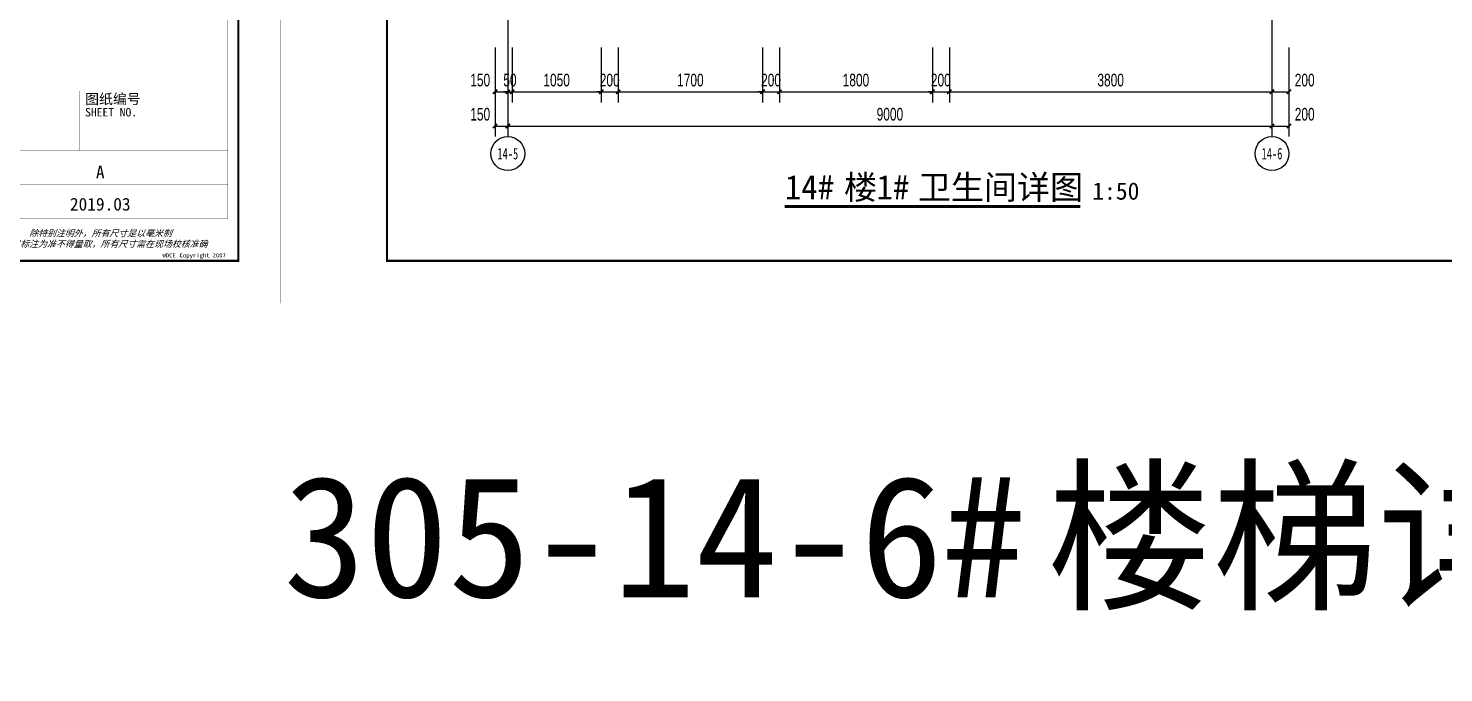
# Model space of a CAD drawing. Extents: x -26219 to 315419, y -160410 to -120810.
# Drawn here: x 228344 to 245013, y -160410 to -152825 of the extents above; entities that cross this region are included whole.
import ezdxf
from ezdxf.enums import TextEntityAlignment as Align
from ezdxf.xclip import XClip

# ---------------------------------------------------------------- set-up
doc = ezdxf.new("R2010")
doc.units = 0
doc.header["$LTSCALE"] = 1000
doc.header["$MEASUREMENT"] = 0
doc.header["$XCLIPFRAME"] = 0
doc.linetypes.add('104-14# 核心筒$2$DOTE', pattern=[2.42, 2, -0.2, 0.02, -0.2])
for name, color, linetype in [('01-标注_尺寸', 124, 'Continuous'), ('02-TEXT_标注', 130, 'Continuous'), ('104-14# 核心筒$2$01-标注_轴线坐标', 132, 'Continuous'), ('104-14# 核心筒$2$A_AXIS-轴线', 36, '104-14# 核心筒$2$DOTE'), ('104-14# 核心筒$2$AXIS_TEXT', 7, 'Continuous'), ('DIM_SYMB', 3, 'Continuous'), ('建-标注-文本', 254, 'Continuous')]:
    doc.layers.add(name, color=color, linetype=linetype)
doc.styles.add('104-14# 核心筒$3$_TCH_AXIS', font='STXIHEI_0.TTF', dxfattribs={"width": 0.75})
doc.styles.add('_TCH_DIM_T3', font='ros.shx', dxfattribs={"width": 0.705882, "bigfont": 'jd.shx'})
doc.styles.get("Standard").update_dxf_attribs({"font": 'STXIHEI_0.TTF'})
doc.styles.add('图签信息$0$华文细黑', font='STXIHEI_0.TTF', dxfattribs={"height": 10})
doc.dimstyles.new('_TCH_ARCH&&50', dxfattribs={"dimtxt": 148.75, "dimasz": 50, "dimexe": 125, "dimexo": 150, "dimgap": 63.125, "dimtad": 1, "dimdec": 0, "dimzin": 0, "dimdsep": 46, "dimtxsty": '_TCH_DIM_T3', "dimblk": 'ARCHTICK', "dimcen": 0.09, "dimclrt": 7, "dimazin": 2, "dimtfac": 1, "dimtdec": 0, "dimtix": 1, "dimtmove": 2, "dimatfit": 3, "dimfxl": 0, "dimtolj": 1, "dimtzin": 0, "dimarcsym": 0})

# ---------------------------------------------------------------- blocks, each defined once
blk = doc.blocks.new('图框-A1+1-4')
at = {"const_width": 0.05}
blk.add_lwpolyline([(0, 0), (1051, 0), (1051, 594), (0, 594)], close=True, dxfattribs=at)
blk = doc.blocks.new('图框-A1')
for points, const_width in [([(0, 0), (841, 0), (841, 594), (0, 594)], 0.05), ([(766, 584), (25, 584), (25, 10), (766, 10)], 0.5)]:
    blk.add_lwpolyline(points, close=True, dxfattribs=dict(const_width=const_width))
blk = doc.blocks.new('图签信息$0$WDCE Copyright200X')
at = {"const_width": 0.016}
blk.add_lwpolyline([(-10.6, 1.26, 1), (-11.4, 1.26, 1)], format="xyb", close=True, dxfattribs=at)
at = {"style": '图签信息$0$华文细黑'}
for s, p in [('WDCE ', (-11.46, 0.5)), ('     Copyright ', (-3.51, 0.5))]:
    blk.add_text(s, height=1, dxfattribs=at).set_placement(p, align=Align.BOTTOM_RIGHT)
blk.add_text('c', height=0.6, dxfattribs=at).set_placement((-11.04, 1.35), align=Align.MIDDLE_CENTER)
blk.add_attdef('200X', text='', height=1, dxfattribs=at).set_placement((-0.45, 0.5), align=Align.BOTTOM_RIGHT)
blk = doc.blocks.new('图签信息')
at = {"const_width": 0.5}
blk.add_lwpolyline([(-65, 0), (0, 0), (0, 500.5), (-65, 500.5)], close=True, dxfattribs=at)
at = {"const_width": 0.05}
for points in [[(-62.5, 98.5), (-2.5, 98.5), (-2.5, 10), (-62.5, 10), (-62.5, 98.5)], [(-62.5, 40), (-2.5, 40)], [(-37.5, 40), (-37.5, 26)], [(-62.5, 26), (-2.5, 26)], [(-62.5, 18), (-2.5, 18)]]:
    blk.add_lwpolyline(points, dxfattribs=at)
blk.add_blockref('图签信息$0$WDCE Copyright200X', (-2.5, 0)).add_auto_attribs({'200X': '2007'})
at = {"style": '图签信息$0$华文细黑'}
for s, height, p in [('图纸编号', 2.4, (-36.1, 39.32)), ('SHEET NO.', 2, (-36.1, 36))]:
    blk.add_text(s, height=height, dxfattribs=at).set_placement(p, align=Align.TOP_LEFT)
at = {"color": 4, "style": '图签信息$0$华文细黑'}
for s, p in [('A', (-32.53, 19.4)), ('2019.03', (-32.53, 11.84))]:
    blk.add_text(s, height=3, dxfattribs=at).set_placement(p, align=Align.CENTER)
at = {"style": '图签信息$0$华文细黑', "oblique": 20}
for s, p in [('除特别注明外，所有尺寸是以毫米制', (-32.5, 6.5)), ('尺寸以标注为准不得量取，所有尺寸需在现场校核准确', (-32.5, 4))]:
    blk.add_text(s, height=1.5, dxfattribs=at).set_placement(p, align=Align.MIDDLE_CENTER)
blk = doc.blocks.new('图签-A1')
at = {"color": 2}
blk.add_blockref('图签信息', (0, 0), dxfattribs=at)
blk = doc.blocks.new('104-14# 核心筒')
at = {"layer": '104-14# 核心筒$2$A_AXIS-轴线'}
for p, q in [((32400, 54018.4), (32400, -8545.1)), ((41400, 54018.4), (41400, -8545.1))]:
    blk.add_line(p, q, dxfattribs=at)
blk = doc.blocks.new('_ArchTick')
at = {"color": 0, "linetype": 'ByBlock', "const_width": 0.4}
blk.add_lwpolyline([(-0.5, -0.5), (0.5, 0.5)], dxfattribs=at)
blk = doc.blocks.new('*D812')
at = {"layer": '01-标注_尺寸', "color": 0, "lineweight": -2, "transparency": 16777216}
for p, q in [((233841, -153525), (233841, -154100)), ((233991, -153525), (233991, -154100)), ((233841, -153975), (233991, -153975))]:
    blk.add_line(p, q, dxfattribs=at)
at = {"layer": 'Defpoints', "color": 0, "transparency": 16777216}
for p in [(233841, -153375), (233991, -153375), (233991, -153975)]:
    blk.add_point(p, dxfattribs=at)
at = {"layer": '01-标注_尺寸', "color": 0, "lineweight": -2, "transparency": 16777216, "xscale": 50, "yscale": 50, "zscale": 50, "rotation": 180}
blk.add_blockref('_ArchTick', (233841, -153975), dxfattribs=at)
at = {"layer": '01-标注_尺寸', "color": 0, "lineweight": -2, "transparency": 16777216, "xscale": 50, "yscale": 50, "zscale": 50}
blk.add_blockref('_ArchTick', (233991, -153975), dxfattribs=at)
at = {"layer": '01-标注_尺寸', "color": 7, "transparency": 16777216, "insert": (233666, -153837), "char_height": 148.8, "attachment_point": 5, "style": '_TCH_DIM_T3'}
blk.add_mtext('\\A1;150', dxfattribs=at)
blk = doc.blocks.new('*D813')
at = {"layer": '01-标注_尺寸', "color": 0, "lineweight": -2, "transparency": 16777216}
for p, q in [((233991, -153525), (233991, -154100)), ((242991, -153525), (242991, -154100)), ((233991, -153975), (242991, -153975))]:
    blk.add_line(p, q, dxfattribs=at)
at = {"layer": 'Defpoints', "color": 0, "transparency": 16777216}
for p in [(233991, -153375), (242991, -153375), (242991, -153975)]:
    blk.add_point(p, dxfattribs=at)
at = {"layer": '01-标注_尺寸', "color": 0, "lineweight": -2, "transparency": 16777216, "xscale": 50, "yscale": 50, "zscale": 50, "rotation": 180}
blk.add_blockref('_ArchTick', (233991, -153975), dxfattribs=at)
at = {"layer": '01-标注_尺寸', "color": 0, "lineweight": -2, "transparency": 16777216, "xscale": 50, "yscale": 50, "zscale": 50}
blk.add_blockref('_ArchTick', (242991, -153975), dxfattribs=at)
at = {"layer": '01-标注_尺寸', "color": 7, "transparency": 16777216, "insert": (238491, -153837), "char_height": 148.8, "attachment_point": 5, "style": '_TCH_DIM_T3'}
blk.add_mtext('\\A1;9000', dxfattribs=at)
blk = doc.blocks.new('*D814')
at = {"layer": '01-标注_尺寸', "color": 0, "lineweight": -2, "transparency": 16777216}
for p, q in [((242991, -153525), (242991, -154100)), ((243191, -153525), (243191, -154100)), ((242991, -153975), (243191, -153975))]:
    blk.add_line(p, q, dxfattribs=at)
at = {"layer": 'Defpoints', "color": 0, "transparency": 16777216}
for p in [(242991, -153375), (243191, -153375), (243191, -153975)]:
    blk.add_point(p, dxfattribs=at)
at = {"layer": '01-标注_尺寸', "color": 0, "lineweight": -2, "transparency": 16777216, "xscale": 50, "yscale": 50, "zscale": 50, "rotation": 180}
blk.add_blockref('_ArchTick', (242991, -153975), dxfattribs=at)
at = {"layer": '01-标注_尺寸', "color": 0, "lineweight": -2, "transparency": 16777216, "xscale": 50, "yscale": 50, "zscale": 50}
blk.add_blockref('_ArchTick', (243191, -153975), dxfattribs=at)
at = {"layer": '01-标注_尺寸', "color": 7, "transparency": 16777216, "insert": (243376, -153837), "char_height": 148.8, "attachment_point": 5, "style": '_TCH_DIM_T3'}
blk.add_mtext('\\A1;200', dxfattribs=at)
blk = doc.blocks.new('*D823')
at = {"layer": '01-标注_尺寸', "color": 0, "lineweight": -2, "transparency": 16777216}
for p, q in [((233841, -153050), (233841, -153697)), ((233991, -153050), (233991, -153697)), ((233841, -153572), (233991, -153572))]:
    blk.add_line(p, q, dxfattribs=at)
at = {"layer": 'Defpoints', "color": 0, "transparency": 16777216}
for p in [(233841, -152900), (233991, -152900), (233991, -153572)]:
    blk.add_point(p, dxfattribs=at)
at = {"layer": '01-标注_尺寸', "color": 0, "lineweight": -2, "transparency": 16777216, "xscale": 50, "yscale": 50, "zscale": 50, "rotation": 180}
blk.add_blockref('_ArchTick', (233841, -153572), dxfattribs=at)
at = {"layer": '01-标注_尺寸', "color": 0, "lineweight": -2, "transparency": 16777216, "xscale": 50, "yscale": 50, "zscale": 50}
blk.add_blockref('_ArchTick', (233991, -153572), dxfattribs=at)
at = {"layer": '01-标注_尺寸', "color": 7, "transparency": 16777216, "insert": (233666, -153435), "char_height": 148.8, "attachment_point": 5, "style": '_TCH_DIM_T3'}
blk.add_mtext('\\A1;150', dxfattribs=at)
blk = doc.blocks.new('*D824')
at = {"layer": '01-标注_尺寸', "color": 0, "lineweight": -2, "transparency": 16777216}
for p, q in [((233991, -153050), (233991, -153697)), ((234041, -153050), (234041, -153697)), ((233991, -153572), (233941, -153572)), ((233991, -153572), (234041, -153572)), ((234041, -153572), (234091, -153572))]:
    blk.add_line(p, q, dxfattribs=at)
at = {"layer": 'Defpoints', "color": 0, "transparency": 16777216}
for p in [(233991, -152900), (234041, -152900), (234041, -153572)]:
    blk.add_point(p, dxfattribs=at)
at = {"layer": '01-标注_尺寸', "color": 0, "lineweight": -2, "transparency": 16777216, "xscale": 50, "yscale": 50, "zscale": 50}
blk.add_blockref('_ArchTick', (233991, -153572), dxfattribs=at)
at = {"layer": '01-标注_尺寸', "color": 0, "lineweight": -2, "transparency": 16777216, "xscale": 50, "yscale": 50, "zscale": 50, "rotation": 180}
blk.add_blockref('_ArchTick', (234041, -153572), dxfattribs=at)
at = {"layer": '01-标注_尺寸', "color": 7, "transparency": 16777216, "insert": (234016, -153435), "char_height": 148.8, "attachment_point": 5, "style": '_TCH_DIM_T3'}
blk.add_mtext('\\A1;50', dxfattribs=at)
blk = doc.blocks.new('*D825')
at = {"layer": '01-标注_尺寸', "color": 0, "lineweight": -2, "transparency": 16777216}
for p, q in [((234041, -153050), (234041, -153697)), ((235091, -153050), (235091, -153697)), ((234041, -153572), (235091, -153572))]:
    blk.add_line(p, q, dxfattribs=at)
at = {"layer": 'Defpoints', "color": 0, "transparency": 16777216}
for p in [(234041, -152900), (235091, -152900), (235091, -153572)]:
    blk.add_point(p, dxfattribs=at)
at = {"layer": '01-标注_尺寸', "color": 0, "lineweight": -2, "transparency": 16777216, "xscale": 50, "yscale": 50, "zscale": 50, "rotation": 180}
blk.add_blockref('_ArchTick', (234041, -153572), dxfattribs=at)
at = {"layer": '01-标注_尺寸', "color": 0, "lineweight": -2, "transparency": 16777216, "xscale": 50, "yscale": 50, "zscale": 50}
blk.add_blockref('_ArchTick', (235091, -153572), dxfattribs=at)
at = {"layer": '01-标注_尺寸', "color": 7, "transparency": 16777216, "insert": (234566, -153435), "char_height": 148.8, "attachment_point": 5, "style": '_TCH_DIM_T3'}
blk.add_mtext('\\A1;1050', dxfattribs=at)
blk = doc.blocks.new('*D826')
at = {"layer": '01-标注_尺寸', "color": 0, "lineweight": -2, "transparency": 16777216}
for p, q in [((235091, -153050), (235091, -153697)), ((235291, -153050), (235291, -153697)), ((235091, -153572), (235041, -153572)), ((235091, -153572), (235291, -153572)), ((235291, -153572), (235341, -153572))]:
    blk.add_line(p, q, dxfattribs=at)
at = {"layer": 'Defpoints', "color": 0, "transparency": 16777216}
for p in [(235091, -152900), (235291, -152900), (235291, -153572)]:
    blk.add_point(p, dxfattribs=at)
at = {"layer": '01-标注_尺寸', "color": 0, "lineweight": -2, "transparency": 16777216, "xscale": 50, "yscale": 50, "zscale": 50}
blk.add_blockref('_ArchTick', (235091, -153572), dxfattribs=at)
at = {"layer": '01-标注_尺寸', "color": 0, "lineweight": -2, "transparency": 16777216, "xscale": 50, "yscale": 50, "zscale": 50, "rotation": 180}
blk.add_blockref('_ArchTick', (235291, -153572), dxfattribs=at)
at = {"layer": '01-标注_尺寸', "color": 7, "transparency": 16777216, "insert": (235191, -153435), "char_height": 148.8, "attachment_point": 5, "style": '_TCH_DIM_T3'}
blk.add_mtext('\\A1;200', dxfattribs=at)
blk = doc.blocks.new('*D827')
at = {"layer": '01-标注_尺寸', "color": 0, "lineweight": -2, "transparency": 16777216}
for p, q in [((235291, -153050), (235291, -153697)), ((236991, -153050), (236991, -153697)), ((235291, -153572), (236991, -153572))]:
    blk.add_line(p, q, dxfattribs=at)
at = {"layer": 'Defpoints', "color": 0, "transparency": 16777216}
for p in [(235291, -152900), (236991, -152900), (236991, -153572)]:
    blk.add_point(p, dxfattribs=at)
at = {"layer": '01-标注_尺寸', "color": 0, "lineweight": -2, "transparency": 16777216, "xscale": 50, "yscale": 50, "zscale": 50, "rotation": 180}
blk.add_blockref('_ArchTick', (235291, -153572), dxfattribs=at)
at = {"layer": '01-标注_尺寸', "color": 0, "lineweight": -2, "transparency": 16777216, "xscale": 50, "yscale": 50, "zscale": 50}
blk.add_blockref('_ArchTick', (236991, -153572), dxfattribs=at)
at = {"layer": '01-标注_尺寸', "color": 7, "transparency": 16777216, "insert": (236141, -153435), "char_height": 148.8, "attachment_point": 5, "style": '_TCH_DIM_T3'}
blk.add_mtext('\\A1;1700', dxfattribs=at)
blk = doc.blocks.new('*D828')
at = {"layer": '01-标注_尺寸', "color": 0, "lineweight": -2, "transparency": 16777216}
for p, q in [((236991, -153050), (236991, -153697)), ((237191, -153050), (237191, -153697)), ((236991, -153572), (236941, -153572)), ((236991, -153572), (237191, -153572)), ((237191, -153572), (237241, -153572))]:
    blk.add_line(p, q, dxfattribs=at)
at = {"layer": 'Defpoints', "color": 0, "transparency": 16777216}
for p in [(236991, -152900), (237191, -152900), (237191, -153572)]:
    blk.add_point(p, dxfattribs=at)
at = {"layer": '01-标注_尺寸', "color": 0, "lineweight": -2, "transparency": 16777216, "xscale": 50, "yscale": 50, "zscale": 50}
blk.add_blockref('_ArchTick', (236991, -153572), dxfattribs=at)
at = {"layer": '01-标注_尺寸', "color": 0, "lineweight": -2, "transparency": 16777216, "xscale": 50, "yscale": 50, "zscale": 50, "rotation": 180}
blk.add_blockref('_ArchTick', (237191, -153572), dxfattribs=at)
at = {"layer": '01-标注_尺寸', "color": 7, "transparency": 16777216, "insert": (237091, -153435), "char_height": 148.8, "attachment_point": 5, "style": '_TCH_DIM_T3'}
blk.add_mtext('\\A1;200', dxfattribs=at)
blk = doc.blocks.new('*D829')
at = {"layer": '01-标注_尺寸', "color": 0, "lineweight": -2, "transparency": 16777216}
for p, q in [((237191, -153050), (237191, -153697)), ((238991, -153050), (238991, -153697)), ((237191, -153572), (238991, -153572))]:
    blk.add_line(p, q, dxfattribs=at)
at = {"layer": 'Defpoints', "color": 0, "transparency": 16777216}
for p in [(237191, -152900), (238991, -152900), (238991, -153572)]:
    blk.add_point(p, dxfattribs=at)
at = {"layer": '01-标注_尺寸', "color": 0, "lineweight": -2, "transparency": 16777216, "xscale": 50, "yscale": 50, "zscale": 50, "rotation": 180}
blk.add_blockref('_ArchTick', (237191, -153572), dxfattribs=at)
at = {"layer": '01-标注_尺寸', "color": 0, "lineweight": -2, "transparency": 16777216, "xscale": 50, "yscale": 50, "zscale": 50}
blk.add_blockref('_ArchTick', (238991, -153572), dxfattribs=at)
at = {"layer": '01-标注_尺寸', "color": 7, "transparency": 16777216, "insert": (238091, -153435), "char_height": 148.8, "attachment_point": 5, "style": '_TCH_DIM_T3'}
blk.add_mtext('\\A1;1800', dxfattribs=at)
blk = doc.blocks.new('*D830')
at = {"layer": '01-标注_尺寸', "color": 0, "lineweight": -2, "transparency": 16777216}
for p, q in [((238991, -153050), (238991, -153697)), ((239191, -153050), (239191, -153697)), ((238991, -153572), (238941, -153572)), ((238991, -153572), (239191, -153572)), ((239191, -153572), (239241, -153572))]:
    blk.add_line(p, q, dxfattribs=at)
at = {"layer": 'Defpoints', "color": 0, "transparency": 16777216}
for p in [(238991, -152900), (239191, -152900), (239191, -153572)]:
    blk.add_point(p, dxfattribs=at)
at = {"layer": '01-标注_尺寸', "color": 0, "lineweight": -2, "transparency": 16777216, "xscale": 50, "yscale": 50, "zscale": 50}
blk.add_blockref('_ArchTick', (238991, -153572), dxfattribs=at)
at = {"layer": '01-标注_尺寸', "color": 0, "lineweight": -2, "transparency": 16777216, "xscale": 50, "yscale": 50, "zscale": 50, "rotation": 180}
blk.add_blockref('_ArchTick', (239191, -153572), dxfattribs=at)
at = {"layer": '01-标注_尺寸', "color": 7, "transparency": 16777216, "insert": (239091, -153435), "char_height": 148.8, "attachment_point": 5, "style": '_TCH_DIM_T3'}
blk.add_mtext('\\A1;200', dxfattribs=at)
blk = doc.blocks.new('*D831')
at = {"layer": '01-标注_尺寸', "color": 0, "lineweight": -2, "transparency": 16777216}
for p, q in [((239191, -153050), (239191, -153697)), ((242991, -153050), (242991, -153697)), ((239191, -153572), (242991, -153572))]:
    blk.add_line(p, q, dxfattribs=at)
at = {"layer": 'Defpoints', "color": 0, "transparency": 16777216}
for p in [(239191, -152900), (242991, -152900), (242991, -153572)]:
    blk.add_point(p, dxfattribs=at)
at = {"layer": '01-标注_尺寸', "color": 0, "lineweight": -2, "transparency": 16777216, "xscale": 50, "yscale": 50, "zscale": 50, "rotation": 180}
blk.add_blockref('_ArchTick', (239191, -153572), dxfattribs=at)
at = {"layer": '01-标注_尺寸', "color": 0, "lineweight": -2, "transparency": 16777216, "xscale": 50, "yscale": 50, "zscale": 50}
blk.add_blockref('_ArchTick', (242991, -153572), dxfattribs=at)
at = {"layer": '01-标注_尺寸', "color": 7, "transparency": 16777216, "insert": (241091, -153435), "char_height": 148.8, "attachment_point": 5, "style": '_TCH_DIM_T3'}
blk.add_mtext('\\A1;3800', dxfattribs=at)
blk = doc.blocks.new('*D832')
at = {"layer": '01-标注_尺寸', "color": 0, "lineweight": -2, "transparency": 16777216}
for p, q in [((242991, -153050), (242991, -153697)), ((243191, -153050), (243191, -153697)), ((242991, -153572), (243191, -153572))]:
    blk.add_line(p, q, dxfattribs=at)
at = {"layer": 'Defpoints', "color": 0, "transparency": 16777216}
for p in [(242991, -152900), (243191, -152900), (243191, -153572)]:
    blk.add_point(p, dxfattribs=at)
at = {"layer": '01-标注_尺寸', "color": 0, "lineweight": -2, "transparency": 16777216, "xscale": 50, "yscale": 50, "zscale": 50, "rotation": 180}
blk.add_blockref('_ArchTick', (242991, -153572), dxfattribs=at)
at = {"layer": '01-标注_尺寸', "color": 0, "lineweight": -2, "transparency": 16777216, "xscale": 50, "yscale": 50, "zscale": 50}
blk.add_blockref('_ArchTick', (243191, -153572), dxfattribs=at)
at = {"layer": '01-标注_尺寸', "color": 7, "transparency": 16777216, "insert": (243376, -153435), "char_height": 148.8, "attachment_point": 5, "style": '_TCH_DIM_T3'}
blk.add_mtext('\\A1;200', dxfattribs=at)

msp = doc.modelspace()

# ---------------------------------------------------------------- linework, layer by layer
at = {"layer": '104-14# 核心筒$2$01-标注_轴线坐标'}
for p, q in [((233991, -152900), (233991, -154100)), ((242991, -152900), (242991, -154100))]:
    msp.add_line(p, q, dxfattribs=at)
for centre in [(233991, -154300), (242991, -154300)]:
    msp.add_circle(centre, 200, dxfattribs=at)
at = {"layer": 'DIM_SYMB', "const_width": 35}
msp.add_lwpolyline([(237252, -154924.2), (240734.5, -154924.2)], dxfattribs=at)

# ---------------------------------------------------------------- block references
at = {"xscale": 50, "yscale": 50, "zscale": 50}
for name, p in [('图框-A1+1-4', (178767.6, -156062.5)), ('图框-A1', (231317.6, -156062.5)), ('图签-A1', (230817.6, -155562.5))]:
    msp.add_blockref(name, p, dxfattribs=at)
ref = msp.add_blockref('104-14# 核心筒', (201591, -159600))
XClip(ref).set_block_clipping_path([(32000, 6700), (42400, 18198.7390783391)])

# ---------------------------------------------------------------- texts
at = {"layer": '02-TEXT_标注', "color": 0}
for s, p in [('楼梯详图', (240342.4, -159521.4)), ('305-14-6#', (231347.8, -159521.4))]:
    msp.add_text(s, height=1427.13, dxfattribs=at).set_placement(p)
at = {"layer": '104-14# 核心筒$2$AXIS_TEXT', "style": '104-14# 核心筒$3$_TCH_AXIS', "width": 0.898302}
for s, p, p2 in [('14-5', (233868.6, -154368), (234113.3, -154368)), ('14-6', (242868.6, -154368), (243113.3, -154368))]:
    msp.add_text(s, height=136.07, dxfattribs=at).set_placement(p, p2, align=Align.FIT)
at = {"layer": '建-标注-文本'}
for s, height, p in [('楼', 285.4, (237950.4, -154838.5)), ('卫生间详图', 285.43, (238819.3, -154838.5)), ('14#', 285.43, (237252, -154838.5)), ('1#', 285.43, (238332.5, -154838.5)), ('1:50', 203.88, (240874.5, -154842.3))]:
    msp.add_text(s, height=height, dxfattribs=at).set_placement(p)

# ---------------------------------------------------------------- dimensions: what is measured, and where the dimension line sits
at = {"layer": '01-标注_尺寸'}
for base, p1, p2, picture, middle in [((233991, -153572.1), (233841, -152900), (233991, -152900), '*D823', (233666, -153434.6)), ((243191, -153572.1), (242991, -152900), (243191, -152900), '*D832', (243376, -153434.6)), ((233991, -153975), (233841, -153375), (233991, -153375), '*D812', (233666, -153837.5)), ((243191, -153975), (242991, -153375), (243191, -153375), '*D814', (243376, -153837.5))]:
    dim = msp.add_linear_dim(base=base, p1=p1, p2=p2, angle=0, dimstyle='_TCH_ARCH&&50', dxfattribs=at)
    dim.commit()
    dim.dimension.update_dxf_attribs({"geometry": picture, "text_midpoint": middle, "dimtype": 161})
for p1, p2, distance, picture, middle in [((233991, -152900), (234041, -152900), -672.1, '*D824', (234016, -153434.6)), ((234041, -152900), (235091, -152900), -672.1, '*D825', (234566, -153434.6)), ((235091, -152900), (235291, -152900), -672.1, '*D826', (235191, -153434.6)), ((235291, -152900), (236991, -152900), -672.1, '*D827', (236141, -153434.6)), ((236991, -152900), (237191, -152900), -672.1, '*D828', (237091, -153434.6)), ((237191, -152900), (238991, -152900), -672.1, '*D829', (238091, -153434.6)), ((238991, -152900), (239191, -152900), -672.1, '*D830', (239091, -153434.6)), ((239191, -152900), (242991, -152900), -672.1, '*D831', (241091, -153434.6)), ((233991, -153375), (242991, -153375), -600, '*D813', (238491, -153837.5))]:
    dim = msp.add_aligned_dim(p1=p1, p2=p2, distance=distance, dimstyle='_TCH_ARCH&&50', dxfattribs=at)
    dim.commit()
    dim.dimension.update_dxf_attribs({"geometry": picture, "text_midpoint": middle})

doc.saveas('drawing.dxf')
